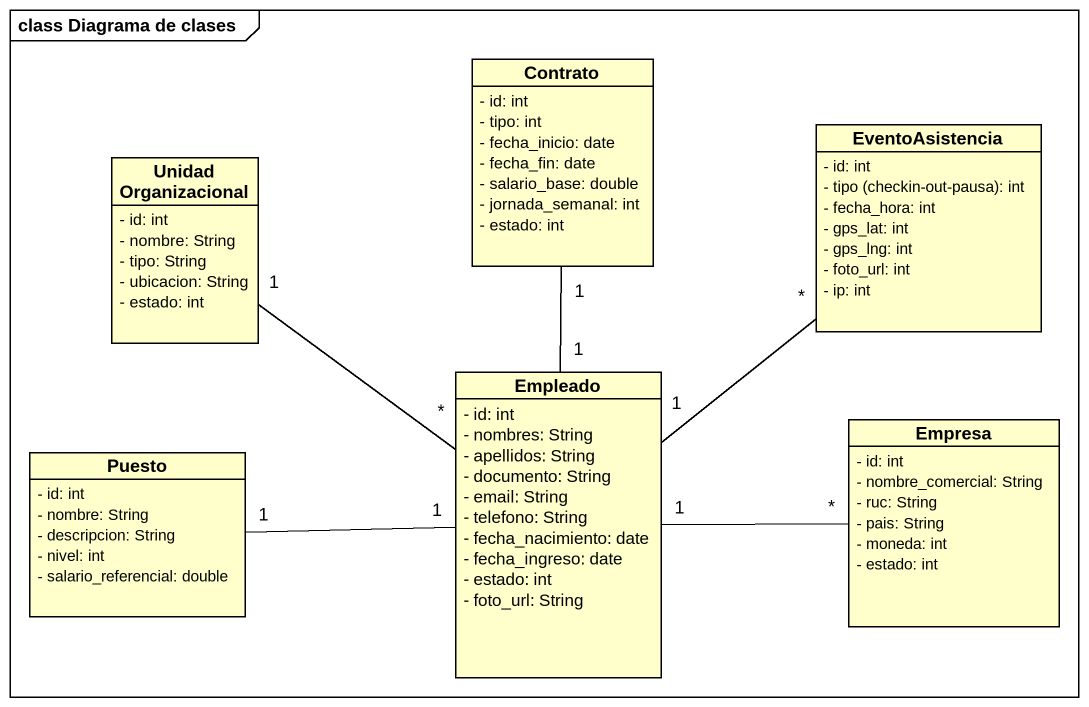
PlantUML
@startuml
mainframe class Diagrama de clases
hide circle
hide empty members
skinparam classAttributeIconSize 0
class Contrato {
  - id: int
  - tipo: int
  - fecha_inicio: date
  - fecha_fin: date
  - salario_base: double
  - jornada_semanal: int
  - estado: int
}
class EventoAsistencia {
  - id: int
  {field} - tipo (checkin-out-pausa): int
  - fecha_hora: int
  - gps_lat: int
  - gps_lng: int
  - foto_url: int
  - ip: int
}
class "Unidad Organizacional" as Unidad_Organizacional {
  - id: int
  - nombre: String
  - tipo: String
  - ubicacion: String
  - estado: int
}
class Empleado {
  - id: int
  - nombres: String
  - apellidos: String
  - documento: String
  - email: String
  - telefono: String
  - fecha_nacimiento: date
  - fecha_ingreso: date
  - estado: int
  - foto_url: String
}
class Empresa {
  - id: int
  - nombre_comercial: String
  - ruc: String
  - pais: String
  - moneda: int
  - estado: int
}
class Puesto {
  - id: int
  - nombre: String
  - descripcion: String
  - nivel: int
  - salario_referencial: double
}
Unidad_Organizacional "1" -- "*" Empleado
Empleado "1" -up- "1" Contrato
Empleado "1" -up- "*" EventoAsistencia
Empleado "1" -left- "1" Puesto
Empresa "*" -left- "1" Empleado
@enduml
